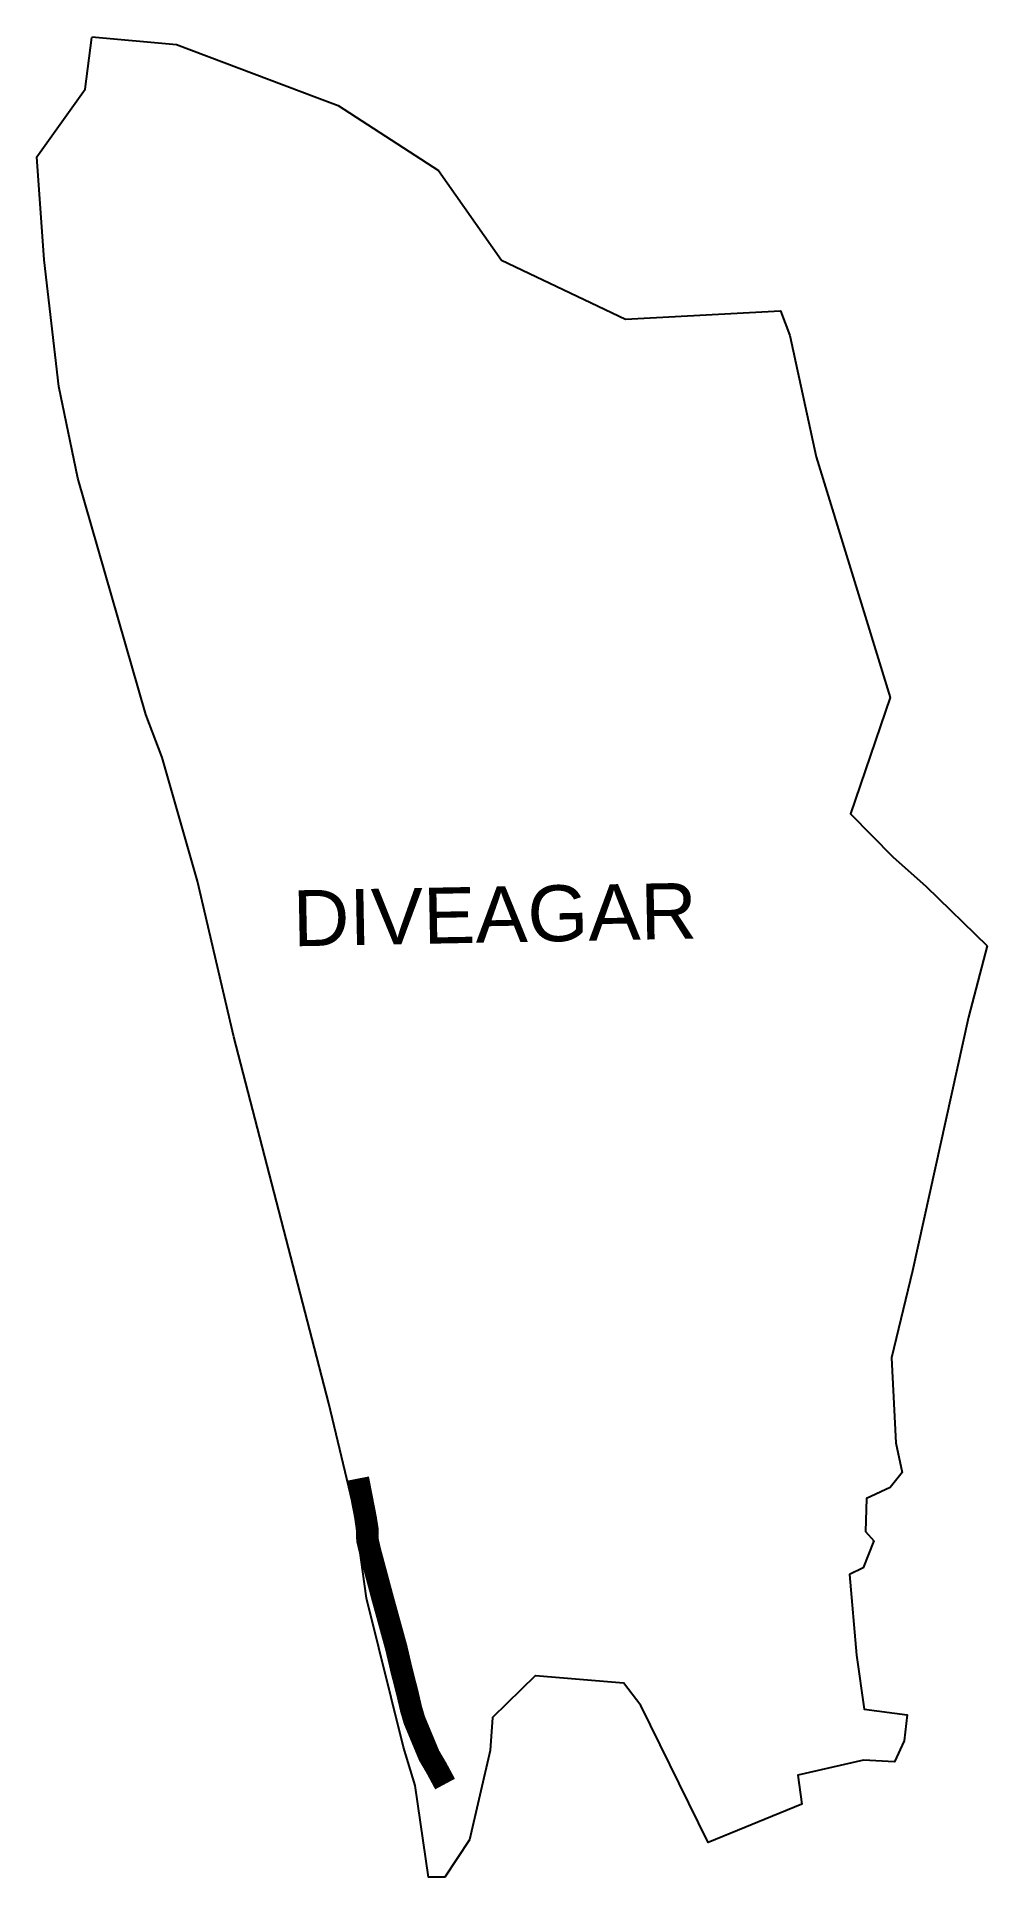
# Model space of a CAD drawing. Header units: metres. Extents: x 286358 to 288477, y 2008822 to 2012926.
import ezdxf

# ---------------------------------------------------------------- set-up
doc = ezdxf.new("R2010")
doc.units = ezdxf.units.M
for name, color, linetype in [('ARTIFICIALLY PROTECTED', 10, 'Continuous'), ('village', 3, 'Continuous'), ('VILLAGE NAME', 250, 'Continuous')]:
    doc.layers.add(name, color=color, linetype=linetype)

msp = doc.modelspace()

# ---------------------------------------------------------------- linework, layer by layer
at = {"color": 3}
for points in [[(286481, 2012925.8), (286669.4, 2012908.4)], [(287470, 2009271.8), (287666.3, 2009255.7)]]:
    msp.add_lwpolyline(points, dxfattribs=at)
at = {"layer": 'ARTIFICIALLY PROTECTED', "const_width": 50, "flags": 128}
msp.add_lwpolyline([(287074.1, 2009711.1), (287091.3, 2009622.7), (287095.2, 2009598), (287094.9, 2009584.8), (287095.2, 2009574.4), (287101.2, 2009548.8), (287129.2, 2009444.3), (287159.6, 2009333.8), (287171.1, 2009284.5), (287184.5, 2009232), (287192.6, 2009197.2), (287200, 2009172.1), (287232.6, 2009093.8), (287249.2, 2009065.5), (287268.3, 2009030)], dxfattribs=at)
at = {"layer": 'village', "color": 3}
for points in [[(287470, 2009271.8, 0), (287374, 2009178.2, 0), (287368.6, 2009104.5, 0), (287322.9, 2008905.4, 0), (287268.1, 2008822.4, 0), (287231.2, 2008822.7, 0), (287201.3, 2009027, 0), (287175.7, 2009112.2, 0), (287093.1, 2009444.7, 0), (287065.8, 2009642.4, 0), (287009.1, 2009878.9, 0), (286797.7, 2010696.2, 0), (286716.8, 2011043.2, 0), (286638, 2011319.1, 0), (286601.4, 2011414.8, 0), (286449.7, 2011941.9, 0), (286407.1, 2012146.1, 0), (286374.9, 2012428.9, 0), (286358.3, 2012658.4, 0), (286465.8, 2012808.8, 0), (286480.8, 2012924.2, 0)], [(286669.4, 2012908.4, 0), (286982.7, 2012790.8, 0), (287030.1, 2012773, 0), (287253.9, 2012628, 0), (287394, 2012427.6, 0), (287670.6, 2012296.6, 0), (288015.8, 2012314.7, 0), (288036.9, 2012259.8, 0), (288095.6, 2011989, 0), (288260.4, 2011452.9, 0), (288171.7, 2011193.6, 0), (288266.3, 2011097.5, 0), (288340.7, 2011031.3, 0), (288476.6, 2010899.3, 0)], [(288476.6, 2010899.3, 0), (288434.9, 2010740, 0), (288310.5, 2010174.5, 0), (288263.6, 2009980.1, 0), (288273.3, 2009790.7, 0), (288287.2, 2009724.4, 0), (288260.1, 2009691.6, 0), (288208, 2009667, 0), (288205.1, 2009593.1, 0), (288223.8, 2009572.3, 0), (288200, 2009511.9, 0), (288169.7, 2009497.2, 0), (288185.6, 2009317.1, 0), (288202.4, 2009196.7, 0), (288298.5, 2009184.7, 0), (288291.5, 2009126.7, 0), (288270, 2009079.3, 0), (288200.7, 2009083, 0), (288054.8, 2009049.6, 0), (288063.7, 2008985.2, 0), (287854.5, 2008899.6, 0), (287704.5, 2009205, 0), (287666.3, 2009255.7, 0)]]:
    msp.add_polyline3d(points, dxfattribs=at)

# ---------------------------------------------------------------- texts
at = {"layer": 'VILLAGE NAME', "insert": (286927.8, 2011022.6), "char_height": 124.759, "attachment_point": 1, "rotation": 1.1028}
msp.add_mtext_dynamic_manual_height_columns('{\\fArial|b0|i0|c0|p34;DIVEAGAR}', width=833.951, gutter_width=623.8, heights=[0], dxfattribs=at)

doc.saveas('drawing.dxf')
